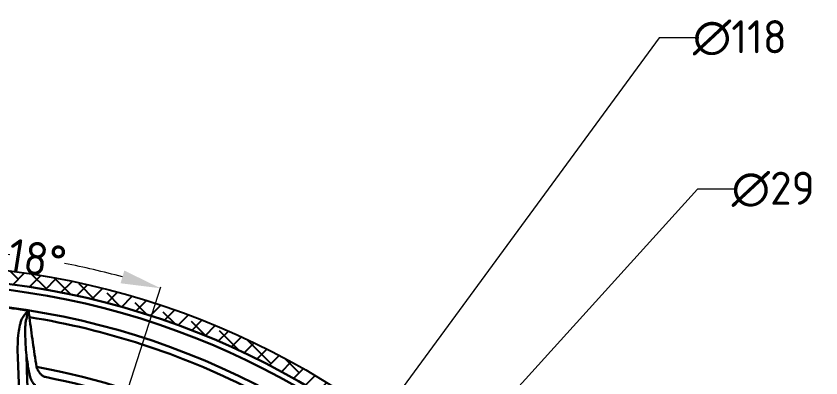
# Model space of a CAD drawing. Header units: inches. Extents: x 975 to 1816, y 133 to 420.
# Drawn here: x 1562.6 to 1623.3, y 327.7 to 355 of the extents above; entities that cross this region are included whole.
import ezdxf

# ---------------------------------------------------------------- set-up
doc = ezdxf.new("R2010")
doc.units = ezdxf.units.IN
doc.header["$MEASUREMENT"] = 0
doc.linetypes.add('CENTER', pattern=[2, 1.25, -0.25, 0.25, -0.25])
doc.layers.get('0').update_dxf_attribs({"lineweight": 30})
doc.layers.add('Center', color=1, linetype='CENTER', lineweight=18)
doc.layers.add('FORMAT', color=7, linetype='Continuous')
doc.styles.add('TCVN', font='tcvn+7284-2003r.ttf', dxfattribs={"height": 2.5})
doc.dimstyles.new('TCVN', dxfattribs={"dimtxt": 2.5, "dimasz": 3, "dimexe": 0.1, "dimexo": 0.0625, "dimgap": 0.09, "dimtad": 0, "dimtoh": 1, "dimdec": 0, "dimzin": 0, "dimdsep": 46, "dimtxsty": 'TCVN', "dimcen": 0.09, "dimclrd": 2, "dimclre": 2, "dimclrt": 1, "dimadec": 0, "dimazin": 0, "dimtfac": 1, "dimtdec": 0, "dimtofl": 0, "dimtmove": 0, "dimatfit": 3, "dimfxl": 1, "dimtolj": 1, "dimtzin": 0, "dimlwd": 18, "dimlwe": 18, "dimarcsym": 0})

# ---------------------------------------------------------------- blocks, each defined once
blk = doc.blocks.new('*D74')
at = {"layer": 'Center', "color": 2, "linetype": 'Continuous', "lineweight": 18, "transparency": 16777216}
for p, q in [((1611.12, 353.394), (1591.198, 326.267)), ((1614.12, 353.394), (1611.12, 353.394))]:
    blk.add_line(p, q, dxfattribs=at)
at = {"layer": 'Center', "color": 2, "lineweight": 18, "transparency": 16777216}
for p, q in [((1554.506, 276.426), (1554.686, 276.426)), ((1554.596, 276.336), (1554.596, 276.516))]:
    blk.add_line(p, q, dxfattribs=at)
at = {"layer": 'Center', "color": 2, "transparency": 16777216}
blk.add_solid([(1590.795, 326.563), (1591.601, 325.971), (1589.422, 323.849)], dxfattribs=at)
at = {"layer": 'Defpoints', "color": 0, "transparency": 16777216}
for p in [(1589.422, 323.849), (1519.769, 229.002)]:
    blk.add_point(p, dxfattribs=at)
at = {"layer": 'Center', "color": 1, "transparency": 16777216, "insert": (1617.21, 353.394), "char_height": 2.5, "attachment_point": 5, "style": 'TCVN'}
blk.add_mtext('\\A1;∅118', dxfattribs=at)
blk = doc.blocks.new('*D75')
at = {"layer": 'Center', "color": 2, "linetype": 'Continuous', "lineweight": 18, "transparency": 16777216}
for p, q in [((1614.022, 341.958), (1566.443, 289.491)), ((1617.022, 341.958), (1614.022, 341.958))]:
    blk.add_line(p, q, dxfattribs=at)
at = {"layer": 'Center', "color": 2, "lineweight": 18, "transparency": 16777216}
for p, q in [((1554.506, 276.426), (1554.686, 276.426)), ((1554.596, 276.336), (1554.596, 276.516))]:
    blk.add_line(p, q, dxfattribs=at)
at = {"layer": 'Center', "color": 2, "transparency": 16777216}
blk.add_solid([(1566.073, 289.826), (1566.814, 289.155), (1564.428, 287.268)], dxfattribs=at)
at = {"layer": 'Defpoints', "color": 0, "transparency": 16777216}
for p in [(1564.428, 287.268), (1544.763, 265.583)]:
    blk.add_point(p, dxfattribs=at)
at = {"layer": 'Center', "color": 1, "transparency": 16777216, "insert": (1619.737, 341.958), "char_height": 2.5, "attachment_point": 5, "style": 'TCVN'}
blk.add_mtext('\\A1;∅29', dxfattribs=at)
blk = doc.blocks.new('*D79')
at = {"layer": 'Center', "color": 2, "linetype": 'Continuous', "lineweight": 18, "transparency": 16777216}
blk.add_line((1569.182, 321.319), (1573.49, 334.585), dxfattribs=at)
for start, end in [(82.96732, 87.18581), (74.82735, 79.04584)]:
    blk.add_arc((1554.596, 276.391), 61.085, start, end, dxfattribs=at)
at = {"layer": 'Center', "color": 2, "transparency": 16777216}
for points in [[(1557.583, 336.902), (1557.607, 337.902), (1554.596, 337.475)], [(1570.726, 335.825), (1570.441, 334.867), (1573.459, 334.49)]]:
    blk.add_solid(points, dxfattribs=at)
at = {"layer": 'Defpoints', "color": 0, "transparency": 16777216}
for p in [(1554.596, 349.385), (1567.287, 336.143), (1569.163, 321.259), (1565.915, 311.256), (1554.596, 203.466)]:
    blk.add_point(p, dxfattribs=at)
at = {"layer": 'Center', "color": 1, "transparency": 16777216, "insert": (1564.145, 336.724), "char_height": 2.5, "attachment_point": 5, "rotation": 351.00658, "style": 'TCVN'}
blk.add_mtext('\\A1;18°', dxfattribs=at)
blk = doc.blocks.new('*D83')
at = {"layer": 'Center', "color": 2, "linetype": 'Continuous', "lineweight": 18, "transparency": 16777216}
blk.add_line((1565.88, 280.084), (1565.575, 279.984), dxfattribs=at)
for start, end in [(65.65809, 75.20972), (32.94014, 42.49178)]:
    blk.add_arc((1554.596, 276.385), 11.654, start, end, dxfattribs=at)
at = {"layer": 'Center', "color": 2, "transparency": 16777216}
for points in [[(1557.506, 287.157), (1557.635, 288.149), (1554.596, 288.039)], [(1564.827, 282.938), (1563.925, 282.507), (1565.67, 280.016)]]:
    blk.add_solid(points, dxfattribs=at)
at = {"layer": 'Defpoints', "color": 0, "transparency": 16777216}
for p in [(1554.596, 349.385), (1563.243, 284.198), (1571.34, 281.874), (1565.939, 280.104), (1554.596, 203.466)]:
    blk.add_point(p, dxfattribs=at)
at = {"layer": 'Center', "color": 1, "transparency": 16777216, "insert": (1561.433, 285.823), "char_height": 2.5, "attachment_point": 5, "rotation": 324.07493, "style": 'TCVN'}
blk.add_mtext('\\A1;72°', dxfattribs=at)

msp = doc.modelspace()

# ---------------------------------------------------------------- hatches: boundary and pattern name
at = {"layer": 'FORMAT'}
h = msp.add_hatch(dxfattribs=at)
h.set_pattern_fill('ANSI38', color=3, scale=8)
h.paths.add_polyline_path([(1554.596, 336.264, 0.414214), (1494.668, 276.336, 0.414214), (1554.596, 216.408), (1554.596, 217.588, -0.414214), (1495.758, 276.426, -0.414214), (1554.596, 335.264)])
h.paths.add_polyline_path([(1554.596, 336.264), (1554.596, 335.264, -0.414214), (1613.434, 276.426, -0.414214), (1554.596, 217.588), (1554.596, 216.408, 0.414214), (1614.524, 276.336, 0.414214)])
h.paths.add_polyline_path([(1560.855, 334.334), (1566.535, 333.435), (1567.473, 339.362), (1561.793, 340.261)], flags=9)

# ---------------------------------------------------------------- linework, layer by layer
for radius in [58.838, 58.403, 57.085]:
    msp.add_circle((1554.596, 276.426), radius)
for radius, start, end in [(57.068, 81.04445, 83.42018), (56.593, 63.11875, 80.88125), (52.986, 64.32161, 79.67839), (52.362, 65.16908, 78.83092)]:
    msp.add_arc((1554.596, 276.426), radius, start, end)
for points, knots in [([(1563.026, 332.255), (1563.09, 332.354), (1563.16, 332.45), (1563.273, 332.586), (1563.312, 332.631), (1563.373, 332.696), (1563.393, 332.717), (1563.424, 332.749), (1563.435, 332.759), (1563.451, 332.775), (1563.456, 332.78), (1563.467, 332.79), (1563.473, 332.795), (1563.479, 332.798)], [0, 0, 0, 0, 0.5, 0.5, 0.75, 0.75, 0.875, 0.875, 0.9375, 0.9375, 0.96875, 0.96875, 1, 1, 1, 1]), ([(1563.489, 332.792), (1563.487, 332.793), (1563.485, 332.791), (1563.483, 332.788), (1563.483, 332.786), (1563.48, 332.781), (1563.479, 332.778), (1563.475, 332.767), (1563.473, 332.76), (1563.467, 332.738), (1563.463, 332.724), (1563.451, 332.681), (1563.443, 332.652), (1563.421, 332.565), (1563.407, 332.507), (1563.367, 332.334), (1563.343, 332.219), (1563.323, 332.104)], [0, 0, 0, 0, 0.007813, 0.007813, 0.015625, 0.015625, 0.03125, 0.03125, 0.0625, 0.0625, 0.125, 0.125, 0.25, 0.25, 0.5, 0.5, 1, 1, 1, 1]), ([(1563.479, 332.798), (1563.481, 332.798), (1563.483, 332.797), (1563.484, 332.796), (1563.486, 332.795), (1563.487, 332.793), (1563.489, 332.792)], [0, 0, 0, 0, 0.00002529611, 0.00002529611, 0.00002529611, 0.00005828994, 0.00005828994, 0.00005828994, 0.00005828994]), ([(1563.489, 332.792), (1563.496, 332.708), (1563.507, 332.625), (1563.532, 332.462), (1563.547, 332.382), (1563.565, 332.303)], [0, 0, 0, 0, 0.5, 0.5, 1, 1, 1, 1]), ([(1562.735, 331.124), (1562.759, 331.318), (1562.791, 331.511), (1562.858, 331.795), (1562.884, 331.889), (1562.946, 332.075), (1562.982, 332.167), (1563.026, 332.255)], [0, 0, 0, 0, 0.5, 0.5, 0.75, 0.75, 1, 1, 1, 1]), ([(1563.298, 332.1), (1563.283, 332.014), (1563.273, 331.928), (1563.257, 331.755), (1563.252, 331.668), (1563.24, 331.409), (1563.238, 331.235), (1563.24, 331.061)], [0, 0, 0, 0, 0.25, 0.25, 0.5, 0.5, 1, 1, 1, 1]), ([(1563.323, 332.104), (1563.321, 332.102), (1563.318, 332.101), (1563.315, 332.099), (1563.313, 332.098), (1563.31, 332.098), (1563.307, 332.098), (1563.304, 332.098), (1563.302, 332.098), (1563.3, 332.099), (1563.299, 332.1), (1563.299, 332.1), (1563.298, 332.1)], [0, 0, 0, 0, 0.000045235, 0.000045235, 0.000045235, 0.0000912073, 0.0000912073, 0.0000912073, 0.0001333012, 0.0001333012, 0.0001333012, 0.0001415109, 0.0001415109, 0.0001415109, 0.0001415109]), ([(1563.554, 332.278), (1563.556, 332.284), (1563.559, 332.29), (1563.562, 332.296), (1563.563, 332.299), (1563.564, 332.301), (1563.565, 332.303)], [0, 0, 0, 0, 0.0001038946, 0.0001038946, 0.0001038946, 0.0001448338, 0.0001448338, 0.0001448338, 0.0001448338]), ([(1563.554, 332.278), (1563.642, 331.657), (1563.728, 331.036), (1563.906, 329.795), (1563.997, 329.174), (1564.089, 328.554)], [0, 0, 0, 0, 0.5, 0.5, 1, 1, 1, 1]), ([(1562.674, 329.434), (1562.664, 329.716), (1562.662, 329.998), (1562.68, 330.562), (1562.7, 330.843), (1562.735, 331.124)], [0, 0, 0, 0, 0.5, 0.5, 1, 1, 1, 1]), ([(1563.24, 331.061), (1563.242, 330.792), (1563.252, 330.523), (1563.282, 329.985), (1563.302, 329.716), (1563.326, 329.448)], [0, 0, 0, 0, 0.5, 0.5, 1, 1, 1, 1]), ([(1563.096, 319.073), (1563.019, 320.786), (1562.946, 322.507), (1562.806, 325.965), (1562.739, 327.698), (1562.674, 329.434)], [0, 0, 0, 0, 0.5, 0.5, 1, 1, 1, 1]), ([(1563.326, 329.448), (1563.39, 327.701), (1563.455, 325.957), (1563.59, 322.478), (1563.66, 320.746), (1563.733, 319.022)], [0, 0, 0, 0, 0.5, 0.5, 1, 1, 1, 1]), ([(1564.047, 327.17), (1564.018, 327.175), (1563.989, 327.188), (1563.932, 327.225), (1563.903, 327.25), (1563.847, 327.312), (1563.82, 327.348), (1563.767, 327.432), (1563.741, 327.48), (1563.691, 327.585), (1563.667, 327.642), (1563.622, 327.765), (1563.601, 327.831), (1563.542, 328.041), (1563.51, 328.193), (1563.486, 328.357)], [0, 0, 0, 0, 0.125, 0.125, 0.25, 0.25, 0.375, 0.375, 0.5, 0.5, 0.625, 0.625, 0.75, 0.75, 1, 1, 1, 1]), ([(1564.089, 328.554), (1564.127, 328.449), (1564.171, 328.355), (1564.246, 328.224), (1564.272, 328.183), (1564.326, 328.107), (1564.353, 328.071), (1564.41, 328.006), (1564.44, 327.975), (1564.498, 327.921), (1564.528, 327.897), (1564.588, 327.856), (1564.618, 327.839), (1564.679, 327.811), (1564.709, 327.801), (1564.738, 327.795)], [0, 0, 0, 0, 0.25, 0.25, 0.375, 0.375, 0.5, 0.5, 0.625, 0.625, 0.75, 0.75, 0.875, 0.875, 1, 1, 1, 1])]:
    msp.add_open_spline(points, degree=3, knots=knots)
msp.add_open_spline([(1563.486, 328.357), (1563.432, 328.72), (1563.379, 329.084), (1563.326, 329.448)], degree=3)
msp.add_circle((1554.596, 276.336), 59.928, dxfattribs=at)

# ---------------------------------------------------------------- dimensions: what is measured, and where the dimension line sits
at = {"layer": 'Center'}
for p1, p2, picture, middle in [((1519.769, 229.002), (1589.422, 323.849), '*D74', (1617.21, 353.394)), ((1544.763, 265.583), (1564.428, 287.268), '*D75', (1619.737, 341.958))]:
    dim = msp.add_diameter_dim_2p(p1=p1, p2=p2, dimstyle='TCVN', dxfattribs=at)
    dim.commit()
    dim.dimension.update_dxf_attribs({"geometry": picture, "text_midpoint": middle, "dimtype": 163})
for base, line1, picture, middle in [((1567.287, 336.143), ((1565.915, 311.256), (1569.163, 321.259)), '*D79', (1564.145, 336.724)), ((1563.243, 284.198), ((1571.34, 281.874), (1565.939, 280.104)), '*D83', (1561.433, 285.823))]:
    dim = msp.add_angular_dim_2l(base=base, line1=line1, line2=((1554.596, 349.385), (1554.596, 203.466)), dimstyle='TCVN', dxfattribs=at)
    dim.commit()
    dim.dimension.update_dxf_attribs({"geometry": picture, "text_midpoint": middle})

doc.saveas('drawing.dxf')
